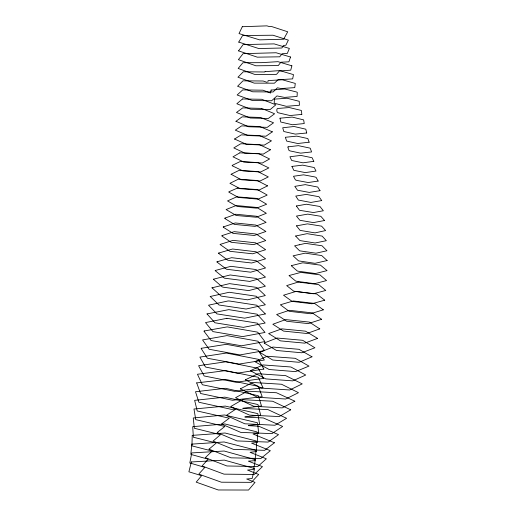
<?xml version="1.0" encoding="UTF-8"?>
<svg xmlns="http://www.w3.org/2000/svg" width="516" height="516" viewBox="0 0 516 516"><rect width="100%" height="100%" fill="white"/><g stroke="black" fill="none" stroke-linecap="round" stroke-linejoin="round"><path stroke-width="0.77" d="M191.881 444.128L190.791 454.39L208.206 459.188L202.04 465.98L224.002 474.146L254.285 474.462L262.457 466.638L248.364 461.143L254.969 460.672L256.078 450.404L255.388 450.042L224.138 441.967L191.907 444.115M267.836 82.257L268.017 80.754L268.468 80.561L282.31 79.78L295.281 83.424L294.759 87.636L281.13 88.533L277.382 87.823L273.087 91.99L252.685 91.796L237.573 86.269L242.991 80.831L263.141 81.006L266.714 82.212M295.616 236.025L307.072 233.658L322.145 236.096L326.331 240.695L315.044 243.004L299.944 240.572L295.623 236.031M242.778 408.259L261.489 405.937L258.342 395.746L225.492 388.29L195.5 391.734L198.879 402.248L231.323 409.343L235.677 409.207L226.247 415.457L244.816 423.797L274.983 425.242L286.606 418.302L267.985 409.62L243.036 408.427M249.151 425.39L259.625 424.365L257.832 413.664L225.292 406.086L193.984 409.014L195.725 419.637L224.821 426.474L217.159 432.556L236.992 440.922L268.146 442.083L278.53 434.646L258.806 426.242L249.473 425.713M244.694 416.902L244.945 417.031M245.377 416.831L260.67 415.18L257.968 404.55L224.847 397.139L194.642 400.352L197.222 410.975L229.298 418.212L221.487 424.023L240.785 432.408L271.977 433.614L282.645 426.422L263.328 417.954L245.474 417.115M248.951 425.403L248.286 425.661L249.105 425.694M261.657 108.412L242.733 107.883L236.47 112.482L250.299 118.003L268.268 118.493L274.602 113.752L261.67 108.412M238.76 42.093L258.716 48.536L281.123 48.033L281.955 47.936L283.368 45.505L285.864 45.221L288.367 40.138L272.983 35.223L243.371 35.52L242.539 35.617L238.76 42.093M296.377 205.994L299.506 210.283L313.412 212.553L323.358 210.767L319.946 206.497L306.388 204.226L296.377 205.994M210.212 296.494L219.048 305.014L246.106 309.02L265.34 304.795L256.317 296.249L229.201 292.262L210.212 296.494M192.236 435.388L191.926 445.869L212.134 451.055L205.304 457.679L226.905 465.974L257.761 466.529L266.353 458.808L250.073 452.313L256.317 451.565L256.465 441.025L225.053 433.014L192.236 435.375M306.717 132.993L295.287 134.115L283.819 131.516L282.704 127.775L294.107 126.491L305.814 129.194L306.717 132.993M271.081 90.068L270.623 93.054L262.941 90.197L242.72 89.9L237.147 94.989L252.363 100.523L271.648 100.768L276.957 95.924L284.432 97.401L297.081 96.453L297.268 92.416L296.81 92.08L284.748 88.991L271.081 90.068M211.992 287.812L221.158 296.113L247.648 299.822L265.288 295.565L256.807 287.554L255.891 287.296L229.51 283.632L211.992 287.812M291.946 166.416L293.823 170.319L305.285 172.608L316.005 171.06L314.27 167.565L302.673 165.139L291.946 166.416M309.142 142.203L297.738 143.519L286.657 141.087L285.348 137.282L296.752 136.134L307.833 138.565L309.142 142.203M324.538 220.525L313.347 222.609L299.886 220.287L296.429 216.081L307.768 214.121L320.817 216.307L324.538 220.525M320.01 190.688L309.226 192.416L297.506 190.23L294.804 186.373L305.266 184.631L317.727 187.05L320.01 190.688M208.993 449.172L231.071 457.827L260.864 458.492L270.345 450.687L251.569 443.134L257.542 442.425L257.181 432.15L256.697 431.821L224.892 423.958L192.7 426.661L193.377 437.226L216.327 442.986L208.993 449.172M255.362 459.672L253.614 469.463L247.519 470.07L258.697 474.456L251.46 482.26L250.55 482.337L221.37 482.208L199.163 474.249L199.021 473.785L204.839 467.386L189.817 462.975L191.771 452.919L224.15 451.016L255.362 459.672M265.063 71.659L264.676 71.988L243.339 71.776L237.94 77.213L254.201 83.128L274.402 83.192L278.021 79.774L292.669 78.89L293.481 74.62L279.795 70.602L265.063 71.659M263.844 369.063L237.25 373.165L206 367.16L205.42 366.87L199.898 357.098L226.311 353.06L258.277 359.304L263.844 369.063M321.726 200.582L310.909 202.44L298.358 200.06L295.758 196.067L306.233 194.422L318.972 196.719L321.726 200.582M191.371 461.962L188.895 471.805L201.608 475.681L196.19 482.137L218.204 489.968L248.551 490.032L255.007 482.383L246.693 479.003L252.118 478.532L254.607 468.625L253.898 468.341L224.363 460.117L191.371 461.962M267.546 185.87L259.29 189.953L258.322 190.017L240.121 188.675L229.93 183.322L238.205 179.245L239.172 179.187L257.149 180.51L267.546 185.87M250.35 370.701L265.746 378.892L292.701 380.866L305.736 375.022L290.972 367.031L289.94 366.915L262.908 364.928L250.35 370.701M291.882 65.816L290.734 70.176L279.395 70.969L276.589 74.298L275.757 74.394L254.588 74.381L238.16 68.441L242.843 62.817L243.675 62.72L261.548 62.662L277.982 61.675L291.882 65.816M238.573 50.878L257.31 57.166L279.698 56.812L282.142 53.716L287.283 53.483L289.373 48.433L274.144 43.892L243.113 44.595L238.573 50.878M321.642 319.288L308.278 323.609L286.657 321.255L276.628 314.528L289.263 310.329L290.54 310.426L312.238 312.883L321.642 319.288M264.547 350.616L239.966 354.918L209.135 349.267L202.569 339.934L226.969 335.606L257.923 341.211L264.547 350.616M290.527 57.012L288.908 61.804L280.904 62.23L278.247 65.577L255.904 65.79L238.379 59.663L243.094 53.664L276.118 52.761L290.527 57.012M245.371 379.802L261.47 388.116L289.747 389.986L302.228 383.885L285.651 375.622L257.994 373.739L245.371 379.802M311.98 356.795L299.319 362.226L298.067 362.213L272.738 360.02L259.696 352.331L272.977 347.062L298.99 349.313L311.98 356.795M319.759 328.879L307.188 333.407L305.93 333.394L283.51 331.078L272.848 324.254L285.316 319.701L286.464 319.688L309.336 322.087L319.759 328.879M272.351 131.825L265.992 136.198L248.035 135.566L235.309 130.161L241.623 125.885L259.793 126.53L272.351 131.825M270.423 149.769L263.276 154.097L244.649 153.039L233.8 147.924L240.501 143.887L241.907 143.738L259.477 144.693L270.423 149.769M313.812 161.347L302.989 162.824L291.675 160.482L289.928 156.748L300.764 155.4L312.096 157.735L313.812 161.347M324.706 300.17L311.928 303.776L292.166 301.402L283.516 295.223L295.694 291.527L297.3 291.637L316.637 293.978L324.706 300.17M242.288 26.716L239.018 33.592L259.58 39.861L283.626 39.222L287.722 31.786L271.771 26.58L269.184 26.548L266.953 25.858L242.288 26.716M323.339 309.819L310.548 313.747L289.895 311.4L289.018 311.225L280.362 304.795L293.223 300.97L313.476 303.285L314.992 303.731L323.339 309.819M207.026 313.921L214.927 322.777L243.391 327.363L265.179 323.035L257.084 314.186L228.769 309.632L207.026 313.921M196.673 382.898L200.589 393.502L232.542 400.274L262.199 396.662L258.419 386.6L257.923 386.278L225.969 379.512L196.673 382.898M235.973 121.279L248.577 126.755L267.198 127.362L273.551 122.789L260.483 117.467L242.088 116.861L235.973 121.279M213.753 279.124L213.547 279.375L222.209 286.883L223.28 287.212L248.712 290.605L265.379 286.206L256.723 278.698L255.452 278.35L230.181 274.97L213.753 279.124M296.494 225.866L300.06 230.375L314.005 232.729L315.179 232.851L325.615 230.568L321.603 226.156L307.478 223.867L296.494 225.866M274.422 442.767L264.669 450.326L233.4 449.359L213.076 441.077L220.416 434.711L194.339 428.254L193.261 417.973L224.55 414.974L256.878 422.636L257.568 422.881L258.671 433.259L253.021 433.982L274.422 442.767M234.548 139.036L246.487 144.351L264.237 145.125L271.468 140.849L259.458 135.579L241.288 134.863L234.548 139.036M290.708 409.82L279.227 416.573L249.499 415.122L230.684 406.556L242.565 399.681L271.616 401.171L272.706 401.261L290.708 409.82M327.105 260.554L315.012 263.321L298.564 260.896L293.101 255.833L305.188 253.143L321.687 255.549L327.105 260.554M274.357 99.124L274.222 103.226L286.303 106.309L299.415 105.264L299.216 101.297L287.07 98.24L274.357 99.124M279.982 118.19L280.775 122.028L292.443 124.749L304.24 123.55L303.64 119.886L292.172 117.087L279.982 118.19M242.475 98.982L236.825 103.755L250.731 109.237L270.21 109.54L275.86 104.787L261.709 99.278L242.475 98.982M264.521 342.882L264.205 343.108L276.505 350.48L301.763 352.776L314.902 347.778L302.686 340.315L301.615 340.212L277.047 338.032L264.521 342.882M240.34 388.858L257.465 397.236L285.709 399.023L298.48 392.682L281.555 384.259L252.717 382.453L240.34 388.858M231.097 174.253L241.127 179.684L242.114 179.82L260.051 181.006L268.314 176.924L257.935 171.609L256.839 171.512L239.14 170.345L231.097 174.253M232.303 165.339L232.161 165.759L242.933 170.906L260.593 172.002L268.894 167.932L257.71 162.579L240.275 161.495L232.303 165.339M294.823 401.196L282.239 407.892L253.717 406.253L235.528 397.726L247.448 391.173L276.499 392.747L294.823 401.196M215.495 270.423L215.133 270.642L224.421 278.169L249.731 281.413L265.488 277.092L256 269.539L230.929 266.314L215.495 270.423M288.154 146.841L287.773 147.054L289.025 150.479L290.127 150.93L300.602 153.149L311.593 151.943L310.264 148.292L309.6 148.034L298.371 145.654L288.154 146.841M239.824 152.852L232.993 156.832L243.72 161.998L262.341 162.998L269.604 158.967L258.626 153.62L239.824 152.852M291.721 265.553L291.295 265.759L297.313 271.016L298.151 271.21L315.463 273.532L327.054 270.616L320.462 265.14L302.731 262.805L291.721 265.553M317.566 338.393L304.704 343.153L280.44 340.87L268.636 333.555L281.775 328.866L305.453 331.162L317.566 338.393M217.223 261.728L216.785 261.922L226.563 269.255L250.653 272.196L265.559 267.965L256.368 260.793L255.543 260.599L231.645 257.678L217.223 261.728M237.263 188.147L228.781 191.862L228.885 192.197L238.379 197.435L256.942 199.034L258.09 199.099L267.03 195.19A1.761 0.497 5.4 0 0 266.695 194.732L257.316 189.559L237.263 188.147M267.249 356.279L255.123 361.542L255.246 361.884L269.12 369.508L295.494 371.623L308.994 366.096L295.275 358.317L267.249 356.279M236.721 196.841L227.53 200.918L237.218 206.484L256.51 208.148L266.656 204.239L256.729 198.389L236.721 196.841M218.887 253.014L218.423 253.201L227.756 260.193L228.711 260.341L251.679 263.005L265.592 258.826L256.097 251.782L232.542 249.009L218.887 253.014M263.457 378.389L235.941 382.272L204.149 375.964L198.595 365.721L225.602 361.813L226.814 361.98L258.374 368.385L263.457 378.389M236.141 205.529L226.085 209.554L236.18 215.482L256.291 217.236L266.346 213.302L256.858 207.458L236.141 205.529M225.144 218.049L224.66 218.229L224.963 218.59L234.212 224.325L235.161 224.479L255.085 226.376L266.095 222.383L256.42 216.223L235.67 214.237L225.144 218.049M223.647 226.808L223.164 226.995L223.389 227.285L233.039 233.38L254.343 235.477L265.908 231.478L255.807 225.06L235.244 222.964L223.647 226.808M220.525 244.287L220.042 244.474L229.826 251.311L252.653 253.801L265.65 249.699L255.646 242.843L233.026 240.366L220.525 244.287M222.112 235.554L221.803 235.98L231.052 242.236L231.961 242.397L253.659 244.61L265.753 240.579L256.394 234.135L255.194 233.896L234.232 231.671L222.112 235.554M204.413 330.956L203.897 331.137L211.018 340.418L211.799 340.67L241.514 345.791L264.921 341.573L257.787 332.285L256.82 332.001L227.195 326.892L204.413 330.956M265.334 313.934L244.649 318.185L216.965 313.902L208.509 305.201L228.156 300.944L229.717 301.041L256.71 305.214L265.334 313.934M301.815 114.404L289.998 115.552L278.356 112.811C276.621 112.952 276.266 108.65 277.64 108.489L289.244 107.547L300.796 110.321L301.454 110.579L301.815 114.404M289.579 275.389L289.018 275.557L295.526 280.956L296.848 281.349L314.56 283.684L326.564 280.569L320.004 274.951L319.165 274.757L300.873 272.403L289.579 275.389M201.666 348.229L201.092 348.39L207.264 358.072L207.896 358.349L239.089 364.07L264.347 360.02L258.181 350.364L257.355 350.029L226.279 344.32L201.666 348.229M298.158 282.084L286.664 285.612L293.72 291.166L313.399 293.772L325.783 290.444L318.636 284.6L298.158 282.084M299.209 244.797L294.584 245.835L299.654 250.84L315.953 253.201L326.95 250.75L322.029 245.777L305.536 243.371L299.209 244.797M226.943 318.301L205.497 322.597L212.973 331.614L242.578 336.606L265.011 332.452L257.407 323.177L226.943 318.301M318.146 181.064L308.168 182.529L296.674 180.406L295.391 179.865L293.481 176.266L303.563 174.827L314.908 176.956L316.16 177.446L318.146 181.064M262.921 387.703L234.67 391.367L202.343 384.743L197.454 374.261L225.447 370.598L257.852 377.19L258.426 377.48L262.921 387.703"/></g></svg>
